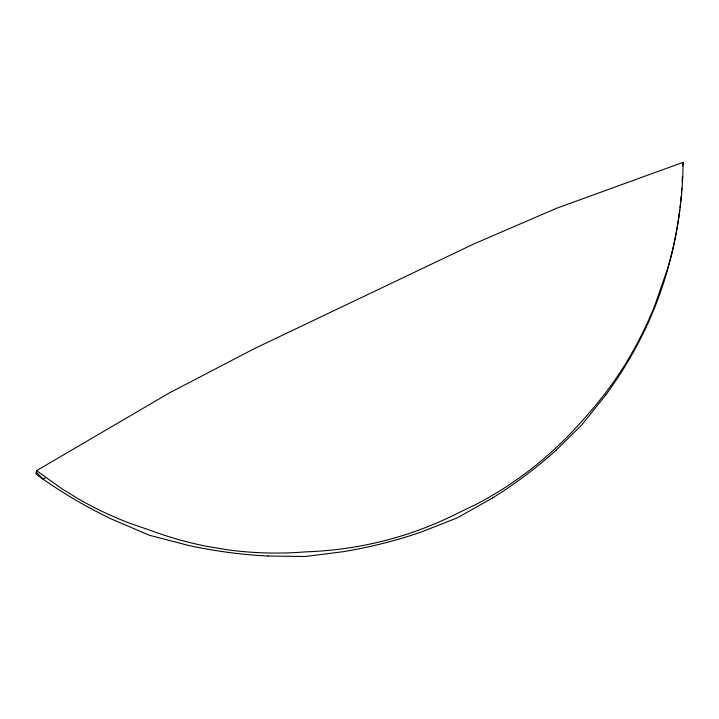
<?xml version="1.0" encoding="UTF-8"?>
<svg xmlns="http://www.w3.org/2000/svg" width="719" height="719" viewBox="0 0 719 719"><rect width="100%" height="100%" fill="white"/><g stroke="black" fill="none" stroke-linecap="round" stroke-linejoin="round"><path stroke-width="1.08" d="M683.05 162.341L682.888 173.63A318.238 244.784 84.3 0 1 679.536 212.527A321.33 247.156 84.3 0 1 667.574 268.69L654.955 305.054A320.665 260.889 -74.2 0 1 629.116 357.819C612.651 386.067 591.728 411.367 569.151 434.923A319.56 272.591 -50.3 0 1 524.852 473.803A319.703 272.708 -50.3 0 1 475.547 504.63L458.282 512.953A323.838 285.021 -23.3 0 1 403.44 535.322C371.759 545.254 338.775 550.763 305.602 551.85A322.57 287.744 6.5 0 1 226.818 549.693L207.351 546.431A324.152 289.164 6.5 0 1 150.532 530.388L132.053 524.088A319.497 283.007 36.6 0 1 78.739 499.085L61.888 488.776L36.624 470.621L169.244 393.005L254.077 348.76L473.749 243.993L556.587 208.258L683.05 162.341L682.682 165.918M36.624 470.621L35.95 474.001L43.158 479.231A301.98 185.808 27.5 0 0 112.524 519.549M646.255 326.929C657.445 303.139 665.938 278.154 672.049 252.594A302.007 224.337 -70.4 0 0 679.734 209.813M605.856 394.83L582.004 424.686L556.138 450.148M45.639 477.569L43.158 479.231L36.327 472.095M492.56 497.943L457.329 517.842L420.741 532.204A301.98 187.344 -10.2 0 1 343.098 551.707L305.233 556.515L267.926 556.021M112.541 519.504L149.597 535.322L188.324 545.397A302.034 183.821 8 0 0 267.926 556.048M556.164 450.157A302.025 196.808 -30 0 1 492.569 497.961M682.322 176.452A302.007 224.337 -70.4 0 1 682.106 181.754M681.756 188.135A302.007 224.337 -70.4 0 1 681.378 193.465M681.109 196.727A302.007 224.337 -70.4 0 1 680.695 201.086M680.48 203.261A302.007 224.337 -70.4 0 1 679.994 207.629M646.3 326.938A301.98 209.103 -49 0 1 605.901 394.857"/></g></svg>
